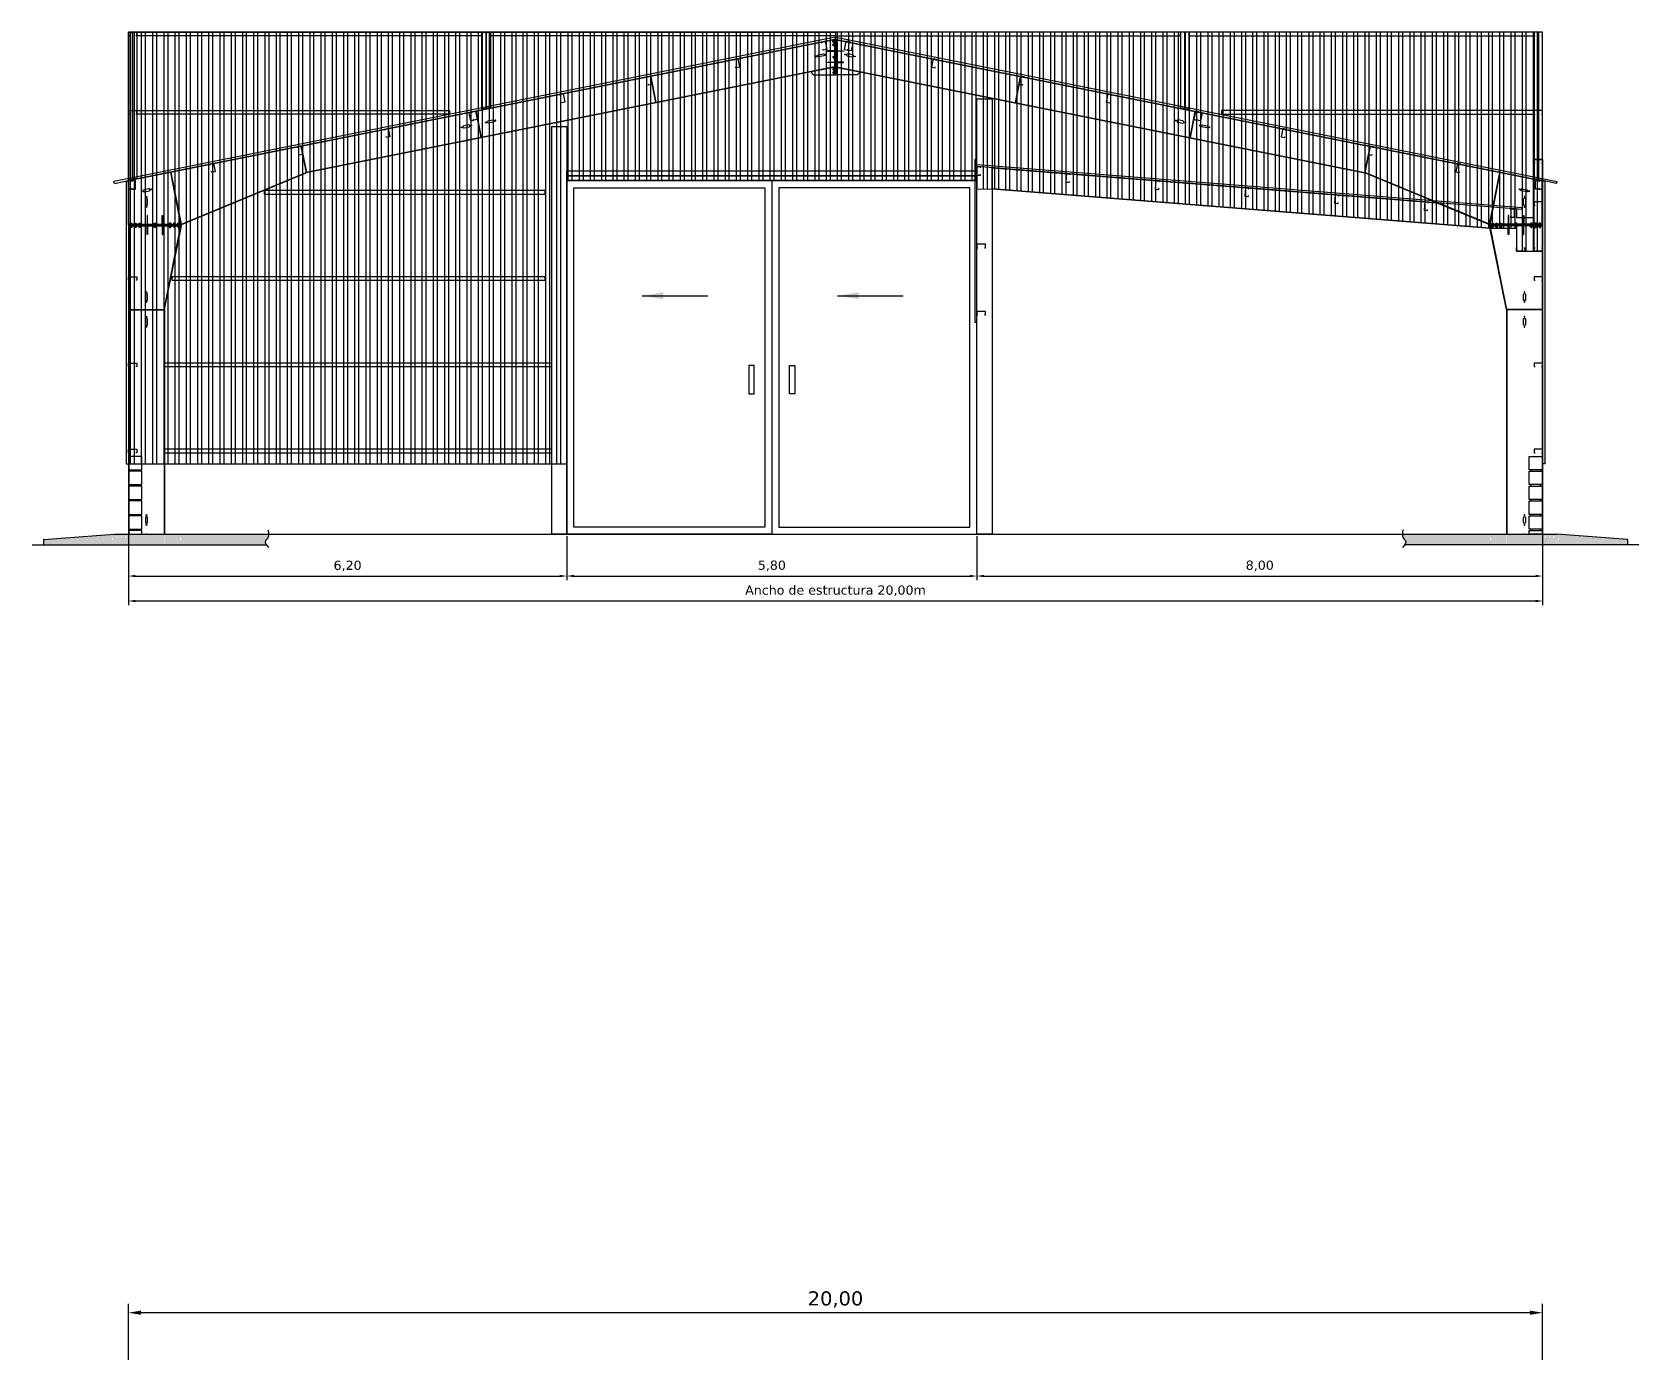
# Model space of a CAD drawing. Header units: millimetres. Extents: x 1972 to 5740, y 370 to 952.
# Drawn here: x 2799.19 to 2821.91, y 650.47 to 669.15 of the extents above; entities that cross this region are included whole.
import ezdxf

# ---------------------------------------------------------------- set-up
doc = ezdxf.new("R2010")
doc.units = ezdxf.units.MM
doc.header["$LTSCALE"] = 15
doc.linetypes.add('ACAD_ISO02W100', pattern=[15, 12, -3])
doc.layers.add('1', color=7, linetype='Continuous')
doc.layers.add('2', color=2, linetype='Continuous')
doc.styles.add('ARIAL', font='verdana.ttf')
doc.dimstyles.new('Cota 0.13', dxfattribs={"dimtxt": 0.13, "dimasz": 0.1, "dimexe": 0.06, "dimexo": 0.03, "dimgap": 0.06, "dimtad": 1, "dimzin": 1, "dimtxsty": 'ARIAL', "dimcen": 2.5, "dimadec": 0, "dimazin": 0, "dimtfac": 1, "dimtmove": 0, "dimatfit": 3, "dimfxl": 1, "dimarcsym": 0})
doc.dimstyles.new('Cota 0.20', dxfattribs={"dimtxt": 0.2, "dimasz": 0.18, "dimexe": 0.125, "dimexo": 0.0625, "dimgap": 0.06, "dimtad": 1, "dimzin": 1, "dimtxsty": 'ARIAL', "dimcen": 0.15, "dimadec": 0, "dimazin": 0, "dimtfac": 1, "dimtmove": 0, "dimatfit": 3, "dimfxl": 1, "dimarcsym": 0})
doc.dimstyles.new('Cota 0.5', dxfattribs={"dimtxt": 0.5, "dimasz": 0.3, "dimexe": 0.05, "dimexo": 0.0625, "dimgap": 0.1, "dimtad": 1, "dimzin": 1, "dimtxsty": 'ARIAL', "dimcen": 2.5, "dimadec": 0, "dimazin": 0, "dimtfac": 1, "dimtmove": 0, "dimatfit": 3, "dimfxl": 1, "dimarcsym": 0})

# ---------------------------------------------------------------- blocks, each defined once
blk = doc.blocks.new('*D198')
at = {"color": 0, "lineweight": -2, "transparency": 16777216}
for p, q in [((2800.549, 650.183), (2800.549, 651.163)), ((2820.369, 651.038), (2800.729, 651.038)), ((2820.549, 650.183), (2820.549, 651.163))]:
    blk.add_line(p, q, dxfattribs=at)
at = {"color": 0, "transparency": 16777216}
for points in [[(2800.729, 651.068), (2800.729, 651.008), (2800.549, 651.038)], [(2820.369, 651.068), (2820.369, 651.008), (2820.549, 651.038)]]:
    blk.add_solid(points, dxfattribs=at)
at = {"layer": 'Defpoints', "color": 0, "transparency": 16777216}
for p in [(2800.549, 651.038), (2800.549, 650.121), (2820.549, 650.121)]:
    blk.add_point(p, dxfattribs=at)
at = {"color": 0, "transparency": 16777216, "insert": (2810.549, 651.225), "char_height": 0.2, "attachment_point": 5, "style": 'ARIAL'}
blk.add_mtext('20,00', dxfattribs=at)
blk = doc.blocks.new('To 5-8')
at = {"layer": '1'}
for p, q in [((-0.014, 0.009), (-0.014, 0)), ((-0.014, 0), (-0.009, 0)), ((0.01, 0.011), (-0.01, 0.011)), ((-0.008, 0), (-0.007, 0)), ((-0.007, 0.009), (-0.007, 0)), ((-0.007, 0), (0.007, 0)), ((0.007, 0.009), (0.007, 0)), ((0.007, 0), (0.008, 0)), ((0.009, 0), (0.014, 0)), ((0.014, 0), (0.014, 0.009)), ((-0.008, -0.001), (-0.008, -0.048)), ((-0.008, -0.048), (0.008, -0.048)), ((-0.008, -0.048), (-0.005, -0.05)), ((-0.005, -0.05), (0.005, -0.05)), ((0.005, -0.05), (0.008, -0.048)), ((0.008, -0.048), (0.008, -0.001))]:
    blk.add_line(p, q, dxfattribs=at)
for centre, radius, start, end in [((-0.01, 0.005), 0.00528, 48.7117, 131.2883), ((0, -0.009), 0.0192, 68.6636, 111.3364), ((0.01, 0.005), 0.00528, 48.7117, 131.2883), ((-0.009, -0.001), 0.00064, 0, 90), ((0.009, -0.001), 0.00064, 90, 180)]:
    blk.add_arc(centre, radius, start, end, dxfattribs=at)
at = {"layer": '2'}
for p, q in [((0.008, -0.003), (-0.008, -0.003)), ((-0.005, -0.003), (-0.005, -0.05)), ((0.005, -0.003), (0.005, -0.05))]:
    blk.add_line(p, q, dxfattribs=at)
blk = doc.blocks.new('Tu 5-8')
at = {"layer": '1'}
for p, q in [((0.01, 0), (-0.01, 0)), ((-0.014, -0.001), (-0.014, -0.008)), ((-0.014, -0.008), (-0.014, -0.014)), ((-0.01, -0.015), (0.01, -0.015)), ((-0.007, -0.001), (-0.007, -0.008)), ((-0.007, -0.008), (-0.007, -0.014)), ((0.007, -0.001), (0.007, -0.008)), ((0.007, -0.008), (0.007, -0.014)), ((0.014, -0.001), (0.014, -0.008)), ((0.014, -0.008), (0.014, -0.014))]:
    blk.add_line(p, q, dxfattribs=at)
for centre, radius, start, end in [((-0.01, -0.008), 0.00752, 62.3999, 117.6001), ((0, -0.029), 0.0288, 75.9969, 104.0031), ((-0.01, -0.008), 0.00752, 242.3999, 297.6001), ((0, 0.014), 0.0288, 255.9969, 284.0031), ((0.01, -0.008), 0.00752, 62.3999, 117.6001), ((0.01, -0.008), 0.00752, 242.3999, 297.6001)]:
    blk.add_arc(centre, radius, start, end, dxfattribs=at)
blk = doc.blocks.new('*D199')
at = {"color": 0, "linetype": 'Continuous', "lineweight": -2, "transparency": 16777216}
for p, q in [((2800.549, 662.049), (2800.549, 661.044)), ((2820.549, 662.049), (2820.549, 661.044)), ((2800.649, 661.104), (2820.449, 661.104))]:
    blk.add_line(p, q, dxfattribs=at)
at = {"color": 0, "linetype": 'Continuous', "transparency": 16777216}
for points in [[(2800.649, 661.121), (2800.649, 661.087), (2800.549, 661.104)], [(2820.449, 661.121), (2820.449, 661.087), (2820.549, 661.104)]]:
    blk.add_solid(points, dxfattribs=at)
at = {"layer": 'Defpoints', "color": 0, "linetype": 'Continuous', "transparency": 16777216}
for p in [(2800.549, 662.079), (2820.549, 662.079), (2820.549, 661.104)]:
    blk.add_point(p, dxfattribs=at)
at = {"color": 0, "linetype": 'Continuous', "transparency": 16777216, "insert": (2810.549, 661.248), "char_height": 0.13, "attachment_point": 5, "style": 'ARIAL'}
blk.add_mtext('Ancho de estructura 20,00m', dxfattribs=at)
blk = doc.blocks.new('fsdasdfasdfasdf')
at = {"color": 5}
blk.add_lwpolyline([(0.1, 0.035), (0.031, 0.022, 1), (0.037, -0.008), (0.106, 0.006, 1)], format="xyb", close=True, dxfattribs=at)
for centre in [(0, 0), (0.137, 0.027)]:
    blk.add_circle(centre, 0.006, dxfattribs=at)
blk = doc.blocks.new('*D202')
at = {"color": 0, "lineweight": -2, "transparency": 16777216}
for p, q in [((2806.749, 662.019), (2806.749, 661.397)), ((2800.549, 661.517), (2800.549, 661.397)), ((2800.649, 661.457), (2806.649, 661.457))]:
    blk.add_line(p, q, dxfattribs=at)
at = {"color": 0, "transparency": 16777216}
for points in [[(2800.649, 661.474), (2800.649, 661.44), (2800.549, 661.457)], [(2806.649, 661.474), (2806.649, 661.44), (2806.749, 661.457)]]:
    blk.add_solid(points, dxfattribs=at)
at = {"layer": 'Defpoints', "color": 0, "transparency": 16777216}
for p in [(2806.749, 662.049), (2800.549, 661.547), (2806.749, 661.457)]:
    blk.add_point(p, dxfattribs=at)
at = {"color": 0, "transparency": 16777216, "insert": (2803.649, 661.599), "char_height": 0.13, "attachment_point": 5, "style": 'ARIAL'}
blk.add_mtext('6,20', dxfattribs=at)
blk = doc.blocks.new('*D200')
at = {"color": 0, "lineweight": -2, "transparency": 16777216}
for p, q in [((2812.549, 662.019), (2812.549, 661.397)), ((2806.749, 661.678), (2806.749, 661.397)), ((2806.849, 661.457), (2812.449, 661.457))]:
    blk.add_line(p, q, dxfattribs=at)
at = {"color": 0, "transparency": 16777216}
for points in [[(2806.849, 661.474), (2806.849, 661.44), (2806.749, 661.457)], [(2812.449, 661.474), (2812.449, 661.44), (2812.549, 661.457)]]:
    blk.add_solid(points, dxfattribs=at)
at = {"layer": 'Defpoints', "color": 0, "transparency": 16777216}
for p in [(2812.549, 662.049), (2806.749, 661.708), (2812.549, 661.457)]:
    blk.add_point(p, dxfattribs=at)
at = {"color": 0, "transparency": 16777216, "insert": (2809.649, 661.6), "char_height": 0.13, "attachment_point": 5, "style": 'ARIAL'}
blk.add_mtext('5,80', dxfattribs=at)
blk = doc.blocks.new('*D201')
at = {"color": 0, "lineweight": -2, "transparency": 16777216}
for p, q in [((2820.549, 661.517), (2820.549, 661.397)), ((2812.549, 661.455), (2812.549, 661.397)), ((2812.649, 661.457), (2820.449, 661.457))]:
    blk.add_line(p, q, dxfattribs=at)
at = {"color": 0, "transparency": 16777216}
for points in [[(2812.649, 661.474), (2812.649, 661.44), (2812.549, 661.457)], [(2820.449, 661.474), (2820.449, 661.44), (2820.549, 661.457)]]:
    blk.add_solid(points, dxfattribs=at)
at = {"layer": 'Defpoints', "color": 0, "transparency": 16777216}
for p in [(2812.549, 661.485), (2820.549, 661.547), (2820.549, 661.457)]:
    blk.add_point(p, dxfattribs=at)
at = {"color": 0, "transparency": 16777216, "insert": (2816.549, 661.6), "char_height": 0.13, "attachment_point": 5, "style": 'ARIAL'}
blk.add_mtext('8,00', dxfattribs=at)

msp = doc.modelspace()

# ---------------------------------------------------------------- hatches: boundary and pattern name
h = msp.add_hatch()
h.set_pattern_fill('STEEL', color=3, scale=0.05, angle=45, style=0)
h.set_pattern_definition([(90, (1087.40364, 515.77027), (-0.15875, 0), []), (90, (1087.34751, 515.8264), (-0.15875, 0), [])])
h.paths.add_polyline_path([(2819.80581, 666.37535), (2820.17899, 666.37535), (2820.17899, 666.04919), (2820.54899, 666.04919), (2820.54899, 669.14919), (2800.54899, 669.14919), (2800.54899, 663.04319), (2806.74899, 663.04319), (2806.74899, 667.04919), (2812.51899, 667.04919), (2812.54899, 667.04919), (2812.54899, 666.9277), (2812.76299, 666.93137)])
h = msp.add_hatch()
h.set_pattern_fill('AR-CONC', color=256, scale=0.0006, style=0)
h.set_pattern_definition([(50, (2077.28585, 595.816505), (0.109310801, -0.009563451), [0.01143, -0.12573]), (355, (2077.28585, 595.8165), (-0.021145696, 0.114633986), [0.009144, -0.100584]), (100.451, (2077.29496, 595.81571), (0.088165501, 0.105070013), [0.009714, -0.106854]), (46.1842, (2077.28585, 595.84698), (0.162647425, -0.025225397), [0.017145, -0.188595]), (96.6356, (2077.2994, 595.84488), (0.14244254, 0.148455334), [0.014571, -0.160281]), (351.184, (2077.28585, 595.84698), (0.142442763, 0.14845507), [0.013716, -0.150876]), (21, (2077.30109, 595.839365), (0.090968928, -0.061359311), [0.01143, -0.12573]), (326, (2077.30109, 595.83936), (0.037081217, 0.11051278), [0.009144, -0.100584]), (71.4514, (2077.30867, 595.83425), (0.128049894, 0.049153715), [0.009714, -0.106854]), (37.5, (2077.28585, 595.816505), (0.001853162, 0.0507330233), [0, -0.0993648, 0, -0.102108, 0, -0.100965]), (7.5, (2077.28585, 595.816505), (0.0400917975, 0.060108345), [0, -0.0582168, 0, -0.0970788, 0, -0.038481]), (327.5, (2077.251867, 595.816505), (0.081354357, -0.0034372464), [0, -0.0381, 0, -0.118872, 0, -0.157734]), (317.5, (2077.23663, 595.816505), (0.088877509, 0.0152558946), [0, -0.04953, 0, -0.0789432, 0, -0.112014])])
edge = h.paths.add_edge_path()
edge.add_spline(control_points=[(2802.5, 661.89919), (2802.48703, 661.91843), (2802.47316, 661.95303), (2802.52805, 661.99435), (2802.53366, 662.02976), (2802.53256, 662.04919)], knot_values=[0.05872267, 0.05872267, 0.05872267, 0.05872267, 0.12037337, 0.17418287, 0.23139088, 0.23139088, 0.23139088, 0.23139088], degree=3, periodic=0)
edge.add_line((2802.53256, 662.04919), (2801.06159, 662.04919))
edge.add_line((2801.06159, 662.04919), (2801.06159, 661.89919))
edge.add_line((2801.06159, 661.89919), (2801.28029, 661.89919))
edge.add_line((2801.28029, 661.89919), (2801.28029, 661.99919))
edge.add_line((2801.28029, 661.99919), (2801.29029, 661.99919))
edge.add_line((2801.29029, 661.99919), (2801.29029, 661.96919))
edge.add_arc((2801.28529, 661.96919), 0.005, 180, 360, ccw=False)
edge.add_line((2801.28029, 661.96919), (2801.28029, 661.89919))
edge.add_line((2801.28029, 661.89919), (2802.5, 661.89919))
h.paths.add_polyline_path([(2801.05529, 662.04919), (2800.81029, 662.04919, -1), (2800.80029, 662.04919), (2800.55529, 662.04919), (2800.55529, 661.89919), (2801.05529, 661.89919)])
h.paths.add_polyline_path([(2800.33029, 661.96919, -1), (2800.32029, 661.96919), (2800.32029, 661.99919), (2800.33029, 661.99919), (2800.33029, 661.89919), (2800.34899, 661.89919), (2800.34899, 662.04919), (2799.34899, 661.97419), (2799.34899, 661.89919), (2800.33029, 661.89919)])
h.paths.add_polyline_path([(2800.39399, 662.02419), (2800.50399, 662.02419, -0.41421356), (2800.52399, 662.00419), (2800.52399, 661.89919), (2800.54899, 661.89919), (2800.54899, 662.04919), (2800.34899, 662.04919), (2800.34899, 661.89919), (2800.37399, 661.89919), (2800.37399, 662.00419, -0.41421356)])
h.paths.add_polyline_path([(2800.52399, 662.00419, 0.43205261), (2800.50278, 662.02416, -0.01513114), (2800.50399, 662.02419), (2800.39399, 662.02419, 0.0595081), (2800.38928, 662.02363, 0.00142806), (2800.38917, 662.0236, 0.34457424), (2800.37399, 662.00419), (2800.37399, 661.89919), (2800.52399, 661.89919)], flags=17)
h.paths.add_polyline_path([(2800.38027, 662.00615, -1), (2800.39998, 662.00615, -1)], flags=16)
h.paths.add_polyline_path([(2800.43914, 662.00615, -1), (2800.45885, 662.00615, -1)], flags=16)
h.paths.add_polyline_path([(2800.49801, 662.00615, -1), (2800.51772, 662.00615, -1)], flags=16)
h = msp.add_hatch()
h.set_pattern_fill('AR-CONC', color=256, scale=0.0006, style=0)
h.set_pattern_definition([(130, (3543.81213, 595.816505), (-0.109310801, -0.009563451), [0.01143, -0.12573]), (185, (3543.81213, 595.8165), (0.021145696, 0.114633986), [0.009144, -0.100584]), (79.549, (3543.80302, 595.81571), (-0.088165501, 0.105070013), [0.009714, -0.106854]), (133.8158, (3543.81213, 595.84698), (-0.162647425, -0.025225397), [0.017145, -0.188595]), (83.3644, (3543.79858, 595.84488), (-0.14244254, 0.148455334), [0.014571, -0.160281]), (188.816, (3543.81213, 595.84698), (-0.142442763, 0.14845507), [0.013716, -0.150876]), (159, (3543.79689, 595.839365), (-0.090968928, -0.061359311), [0.01143, -0.12573]), (214, (3543.79689, 595.83936), (-0.037081217, 0.11051278), [0.009144, -0.100584]), (108.5486, (3543.78931, 595.83425), (-0.128049894, 0.049153715), [0.009714, -0.106854]), (142.5, (3543.812133, 595.816505), (-0.001853162, 0.0507330233), [0, -0.0993648, 0, -0.102108, 0, -0.100965]), (172.5, (3543.812133, 595.816505), (-0.0400917975, 0.060108345), [0, -0.0582168, 0, -0.0970788, 0, -0.038481]), (212.5, (3543.84612, 595.816505), (-0.081354357, -0.0034372464), [0, -0.0381, 0, -0.118872, 0, -0.157734]), (222.5, (3543.86136, 595.816505), (-0.088877509, 0.0152558946), [0, -0.04953, 0, -0.0789432, 0, -0.112014])])
edge = h.paths.add_edge_path()
edge.add_spline(control_points=[(2818.59798, 661.89919), (2818.61095, 661.91843), (2818.62482, 661.95303), (2818.56994, 661.99435), (2818.56433, 662.02976), (2818.56543, 662.04919)], knot_values=[0.05872267, 0.05872267, 0.05872267, 0.05872267, 0.12037337, 0.17418287, 0.23139088, 0.23139088, 0.23139088, 0.23139088], degree=3, periodic=0)
edge.add_line((2818.56543, 662.04919), (2820.03639, 662.04919))
edge.add_line((2820.03639, 662.04919), (2820.03639, 661.89919))
edge.add_line((2820.03639, 661.89919), (2819.81769, 661.89919))
edge.add_line((2819.81769, 661.89919), (2819.81769, 661.99919))
edge.add_line((2819.81769, 661.99919), (2819.80769, 661.99919))
edge.add_line((2819.80769, 661.99919), (2819.80769, 661.96919))
edge.add_arc((2819.81269, 661.96919), 0.005, 180, 360)
edge.add_line((2819.81769, 661.96919), (2819.81769, 661.89919))
edge.add_line((2819.81769, 661.89919), (2818.59798, 661.89919))
h.paths.add_polyline_path([(2820.04269, 662.04919), (2820.28769, 662.04919, 1), (2820.29769, 662.04919), (2820.54269, 662.04919), (2820.54269, 661.89919), (2820.04269, 661.89919)])
h.paths.add_polyline_path([(2820.76769, 661.96919, 1), (2820.77769, 661.96919), (2820.77769, 661.99919), (2820.76769, 661.99919), (2820.76769, 661.89919), (2820.74899, 661.89919), (2820.74899, 662.04919), (2821.74899, 661.97419), (2821.74899, 661.89919), (2820.76769, 661.89919)])
h.paths.add_polyline_path([(2820.70399, 662.02419), (2820.59399, 662.02419, 0.41421356), (2820.57399, 662.00419), (2820.57399, 661.89919), (2820.54899, 661.89919), (2820.54899, 662.04919), (2820.74899, 662.04919), (2820.74899, 661.89919), (2820.72399, 661.89919), (2820.72399, 662.00419, 0.41421356)])
h.paths.add_polyline_path([(2820.57399, 662.00419, -0.43205261), (2820.5952, 662.02416, 0.01513114), (2820.59399, 662.02419), (2820.70399, 662.02419, -0.0595081), (2820.7087, 662.02363, -0.00142806), (2820.70881, 662.0236, -0.34457424), (2820.72399, 662.00419), (2820.72399, 661.89919), (2820.57399, 661.89919)], flags=17)
h.paths.add_polyline_path([(2820.71772, 662.00615, 1), (2820.69801, 662.00615, 1)], flags=16)
h.paths.add_polyline_path([(2820.65885, 662.00615, 1), (2820.63914, 662.00615, 1)], flags=16)
h.paths.add_polyline_path([(2820.59998, 662.00615, 1), (2820.58027, 662.00615, 1)], flags=16)

# ---------------------------------------------------------------- linework, layer by layer
at = {"color": 3, "linetype": 'Continuous'}
for p, q in [((2810.54311, 669.07861), (2800.34507, 667.039)), ((2810.54899, 669.04919), (2810.54311, 669.07861)), ((2810.54899, 669.04919), (2810.55488, 669.07861)), ((2810.55488, 669.07861), (2820.75291, 667.039)), ((2800.35095, 667.00959), (2800.34507, 667.039)), ((2800.35095, 667.00959), (2800.54899, 667.04919)), ((2800.51899, 667.04319), (2800.51899, 663.04319)), ((2800.51899, 667.04319), (2800.54899, 667.04319)), ((2820.74703, 667.00959), (2820.54899, 667.04919)), ((2820.57899, 667.04319), (2820.54899, 667.04319)), ((2820.57899, 667.04319), (2820.57899, 663.04319)), ((2820.74703, 667.00959), (2820.75291, 667.039)), ((2800.51899, 663.04319), (2800.54899, 663.04319)), ((2820.57899, 663.04319), (2820.54899, 663.04319))]:
    msp.add_line(p, q, dxfattribs=at)
at = {"color": 5, "linetype": 'Continuous'}
for p, q in [((2810.53506, 669.04641), (2800.55406, 667.05021)), ((2810.53629, 669.04023), (2800.55529, 667.04403)), ((2810.53629, 669.04023), (2810.53506, 669.04641)), ((2810.56169, 669.04023), (2810.56293, 669.04641)), ((2810.56169, 669.04023), (2820.54269, 667.04403)), ((2810.56293, 669.04641), (2820.54393, 667.05021)), ((2810.53629, 668.6578), (2803.06349, 667.16324)), ((2810.53629, 668.65138), (2803.06473, 667.15706)), ((2807.93208, 668.51939), (2808.00562, 668.15167)), ((2807.93678, 668.52033), (2808.01033, 668.15261)), ((2810.56169, 668.6578), (2818.03449, 667.16324)), ((2810.56169, 668.65138), (2818.03325, 667.15706)), ((2813.1612, 668.52033), (2813.08766, 668.15261)), ((2813.16591, 668.51939), (2813.09236, 668.15167)), ((2805.46101, 668.02517), (2805.53456, 667.65746)), ((2805.46572, 668.02611), (2805.53926, 667.6584)), ((2815.63226, 668.02611), (2815.55872, 667.6584)), ((2815.63697, 668.02517), (2815.56343, 667.65746)), ((2802.98995, 667.53096), (2803.06473, 667.15706)), ((2802.99466, 667.5319), (2803.0682, 667.16418)), ((2818.10333, 667.5319), (2818.02978, 667.16418)), ((2818.10803, 667.53096), (2818.03325, 667.15706)), ((2801.29257, 666.43434), (2801.14696, 667.16236)), ((2801.29899, 666.43434), (2801.15314, 667.1636)), ((2801.29899, 666.43434), (2803.06349, 667.16324)), ((2801.30144, 666.42853), (2803.06478, 667.15695)), ((2803.06233, 667.16275), (2803.06478, 667.15695)), ((2818.03565, 667.16275), (2818.03321, 667.15695)), ((2819.79655, 666.42853), (2818.03321, 667.15695)), ((2819.79899, 666.43434), (2818.03449, 667.16324)), ((2819.79899, 666.43434), (2819.94484, 667.1636)), ((2819.80542, 666.43434), (2819.95102, 667.16236)), ((2800.54899, 666.43434), (2800.54899, 667.04403)), ((2800.55529, 667.04403), (2800.54899, 667.04403)), ((2800.55529, 667.04403), (2800.55406, 667.05021)), ((2800.55529, 666.43434), (2800.55529, 667.04403)), ((2820.54269, 667.04403), (2820.54393, 667.05021)), ((2820.54269, 666.43434), (2820.54269, 667.04403)), ((2820.54269, 667.04403), (2820.54899, 667.04403)), ((2820.54899, 666.43434), (2820.54899, 667.04403)), ((2801.29899, 666.43434), (2801.30144, 666.42853)), ((2819.79899, 666.43434), (2819.79655, 666.42853))]:
    msp.add_line(p, q, dxfattribs=at)
at = {"color": 7, "linetype": 'Continuous'}
for p, q in [((2810.53506, 669.04641), (2810.54899, 669.04919)), ((2810.56293, 669.04641), (2810.54899, 669.04919)), ((2800.55406, 667.05021), (2800.54899, 667.04919)), ((2800.54899, 667.04403), (2800.54899, 667.04919)), ((2820.54393, 667.05021), (2820.54899, 667.04919)), ((2820.54899, 667.04403), (2820.54899, 667.04919)), ((2799.34899, 661.97419), (2800.34899, 662.04919)), ((2799.34899, 661.97419), (2799.34899, 661.89919)), ((2800.34899, 662.04919), (2820.74899, 662.04919)), ((2821.74899, 661.97419), (2820.74899, 662.04919)), ((2821.74899, 661.97419), (2821.74899, 661.89919))]:
    msp.add_line(p, q, dxfattribs=at)
at = {"linetype": 'Continuous'}
for p, q in [((2810.54899, 669.04919), (2810.54899, 669.04665)), ((2810.54899, 669.04919), (2810.54899, 669.04665)), ((2810.53629, 668.65138), (2810.53506, 668.65756)), ((2810.56169, 668.65138), (2810.56293, 668.65756))]:
    msp.add_line(p, q, dxfattribs=at)
at = {"color": 3}
for p, q in [((2812.54899, 667.24919), (2812.55135, 667.2791)), ((2820.25776, 666.64061), (2812.54899, 667.24919)), ((2812.55135, 667.2791), (2820.26012, 666.67051)), ((2820.25776, 666.64061), (2820.14899, 666.64919)), ((2820.25776, 666.64061), (2820.26012, 666.67051))]:
    msp.add_line(p, q, dxfattribs=at)
at = {"color": 1, "linetype": 'Continuous'}
for p, q in [((2800.54899, 666.40894), (2800.54899, 662.04919)), ((2800.55529, 666.40894), (2800.55529, 662.04919)), ((2801.05529, 665.22706), (2801.29249, 666.40894)), ((2801.06167, 665.22705), (2801.29871, 666.40793)), ((2801.29871, 666.40793), (2801.29249, 666.40894)), ((2819.79927, 666.40793), (2819.80549, 666.40894)), ((2820.03631, 665.22705), (2819.79927, 666.40793)), ((2820.04269, 665.22706), (2819.80549, 666.40894)), ((2820.54269, 666.40894), (2820.54269, 662.04919)), ((2820.54899, 666.40894), (2820.54899, 662.04919)), ((2800.55529, 665.22706), (2801.06159, 665.22706)), ((2800.55529, 665.22226), (2801.05529, 665.22226)), ((2801.05529, 665.22706), (2801.05529, 662.04919)), ((2801.06167, 665.22705), (2801.05545, 665.22806)), ((2801.06159, 665.22706), (2801.06159, 662.04919)), ((2820.03631, 665.22705), (2820.04253, 665.22806)), ((2820.03639, 665.22706), (2820.03639, 662.04919)), ((2820.54269, 665.22706), (2820.03639, 665.22706)), ((2820.04269, 665.22706), (2820.04269, 662.04919)), ((2820.54269, 665.22226), (2820.04269, 665.22226))]:
    msp.add_line(p, q, dxfattribs=at)
at = {"color": 3, "linetype": 'ACAD_ISO02W100', "ltscale": 0.3}
msp.add_line((2800.54899, 663.04319), (2806.74899, 663.04319), dxfattribs=at)
at = {"color": 40, "linetype": 'Continuous'}
for p, q in [((2799.18766, 661.89919), (2802.50014, 661.89919)), ((2821.91033, 661.89919), (2818.59784, 661.89919))]:
    msp.add_line(p, q, dxfattribs=at)
at = {"color": 5}
for points in [[(2800.60899, 667.06119), (2800.54899, 667.06119), (2800.54899, 669.14919), (2800.60899, 669.14919)], [(2800.66899, 667.07319), (2800.60899, 667.07319), (2800.60899, 669.14919), (2800.66899, 669.14919)], [(2805.60899, 668.06222), (2805.54899, 668.06222), (2805.54899, 669.14919), (2805.60899, 669.14919)], [(2805.66899, 668.07422), (2805.60899, 668.07422), (2805.60899, 669.14919), (2805.66899, 669.14919)], [(2815.42899, 668.07422), (2815.48899, 668.07422), (2815.48899, 669.14919), (2815.42899, 669.14919)], [(2815.48899, 668.06222), (2815.54899, 668.06222), (2815.54899, 669.14919), (2815.48899, 669.14919)], [(2820.42899, 667.07319), (2820.48899, 667.07319), (2820.48899, 669.14919), (2820.42899, 669.14919)], [(2820.48899, 667.06119), (2820.54899, 667.06119), (2820.54899, 669.14919), (2820.48899, 669.14919)], [(2809.64899, 662.04919), (2806.74899, 662.04919), (2806.74899, 667.04919), (2809.64899, 667.04919)], [(2809.54899, 662.14919), (2806.84899, 662.14919), (2806.84899, 666.94919), (2809.54899, 666.94919)], [(2809.64899, 662.04919), (2812.54899, 662.04919), (2812.54899, 667.04919), (2809.64899, 667.04919)], [(2809.74899, 662.14919), (2812.44899, 662.14919), (2812.44899, 666.94919), (2809.74899, 666.94919)], [(2809.39786, 664.43527), (2809.32218, 664.43527), (2809.32218, 664.03294), (2809.39786, 664.03294)], [(2809.90013, 664.43527), (2809.9758, 664.43527), (2809.9758, 664.03294), (2809.90013, 664.03294)]]:
    msp.add_lwpolyline(points, close=True, dxfattribs=at)
at = {"color": 6, "linetype": 'Continuous'}
for points in [[(2800.56399, 669.09919), (2800.54899, 669.09919), (2800.54899, 669.14919), (2800.66899, 669.14919), (2800.66899, 669.09919), (2800.65399, 669.09919)], [(2810.35582, 668.99526), (2810.35288, 669.00997), (2810.40191, 669.01978), (2810.42544, 668.90211), (2810.37641, 668.8923), (2810.37347, 668.90701)], [(2810.74217, 668.99526), (2810.74511, 669.00997), (2810.69608, 669.01978), (2810.67255, 668.90211), (2810.72157, 668.8923), (2810.72452, 668.90701)], [(2820.53399, 669.09919), (2820.54899, 669.09919), (2820.54899, 669.14919), (2820.42899, 669.14919), (2820.42899, 669.09919), (2820.44399, 669.09919)], [(2809.12029, 668.74816), (2809.11734, 668.76286), (2809.16637, 668.77267), (2809.18991, 668.655), (2809.14088, 668.64519), (2809.13794, 668.6599)], [(2811.9777, 668.74816), (2811.98064, 668.76286), (2811.93161, 668.77267), (2811.90808, 668.655), (2811.95711, 668.64519), (2811.96005, 668.6599)], [(2807.88475, 668.50105), (2807.88181, 668.51576), (2807.93084, 668.52556), (2807.95438, 668.40789), (2807.90535, 668.39809), (2807.90241, 668.4128)], [(2813.21323, 668.50105), (2813.21617, 668.51576), (2813.16714, 668.52556), (2813.14361, 668.40789), (2813.19264, 668.39809), (2813.19558, 668.4128)], [(2806.64922, 668.25394), (2806.64628, 668.26865), (2806.69531, 668.27846), (2806.71884, 668.16079), (2806.66982, 668.15098), (2806.66687, 668.16569)], [(2814.44876, 668.25394), (2814.4517, 668.26865), (2814.40267, 668.27846), (2814.37914, 668.16079), (2814.42817, 668.15098), (2814.43111, 668.16569)], [(2800.56399, 667.98919), (2800.54899, 667.98919), (2800.54899, 668.03919), (2800.66899, 668.03919), (2800.66899, 667.98919), (2800.65399, 667.98919)], [(2805.41369, 668.00684), (2805.41075, 668.02154), (2805.45978, 668.03135), (2805.48331, 667.91368), (2805.43428, 667.90388), (2805.43134, 667.91858)], [(2815.68429, 668.00684), (2815.68724, 668.02154), (2815.63821, 668.03135), (2815.61467, 667.91368), (2815.6637, 667.90388), (2815.66664, 667.91858)], [(2820.53399, 667.98919), (2820.54899, 667.98919), (2820.54899, 668.03919), (2820.42899, 668.03919), (2820.42899, 667.98919), (2820.44399, 667.98919)], [(2804.17816, 667.75973), (2804.17522, 667.77444), (2804.22425, 667.78424), (2804.24778, 667.66657), (2804.19875, 667.65677), (2804.19581, 667.67148)], [(2816.91983, 667.75973), (2816.92277, 667.77444), (2816.87374, 667.78424), (2816.8502, 667.66657), (2816.89923, 667.65677), (2816.90217, 667.67148)], [(2802.94263, 667.51262), (2802.93969, 667.52733), (2802.98872, 667.53714), (2803.01225, 667.41947), (2802.96322, 667.40966), (2802.96028, 667.42437)], [(2818.15536, 667.51262), (2818.1583, 667.52733), (2818.10927, 667.53714), (2818.08574, 667.41947), (2818.13476, 667.40966), (2818.13771, 667.42437)], [(2801.7071, 667.26552), (2801.70415, 667.28023), (2801.75318, 667.29003), (2801.77672, 667.17236), (2801.72769, 667.16256), (2801.72475, 667.17726)], [(2819.39089, 667.26552), (2819.39383, 667.28023), (2819.3448, 667.29003), (2819.32127, 667.17236), (2819.3703, 667.16256), (2819.37324, 667.17726)], [(2800.59899, 666.94419), (2800.59899, 666.92919), (2800.54899, 666.92919), (2800.54899, 667.04919), (2800.59899, 667.04919), (2800.59899, 667.03419)], [(2820.49899, 666.94419), (2820.49899, 666.92919), (2820.54899, 666.92919), (2820.54899, 667.04919), (2820.49899, 667.04919), (2820.49899, 667.03419)], [(2800.56399, 665.63919), (2800.54899, 665.63919), (2800.54899, 665.68919), (2800.66899, 665.68919), (2800.66899, 665.63919), (2800.65399, 665.63919)], [(2820.53399, 665.63919), (2820.54899, 665.63919), (2820.54899, 665.68919), (2820.42899, 665.68919), (2820.42899, 665.63919), (2820.44399, 665.63919)], [(2800.56399, 664.41919), (2800.54899, 664.41919), (2800.54899, 664.46919), (2800.66899, 664.46919), (2800.66899, 664.41919), (2800.65399, 664.41919)], [(2820.53399, 664.41919), (2820.54899, 664.41919), (2820.54899, 664.46919), (2820.42899, 664.46919), (2820.42899, 664.41919), (2820.44399, 664.41919)], [(2800.56399, 663.19919), (2800.54899, 663.19919), (2800.54899, 663.24919), (2800.66899, 663.24919), (2800.66899, 663.19919), (2800.65399, 663.19919)], [(2820.53399, 663.19919), (2820.54899, 663.19919), (2820.54899, 663.24919), (2820.42899, 663.24919), (2820.42899, 663.19919), (2820.44399, 663.19919)]]:
    msp.add_lwpolyline(points, dxfattribs=at)
at = {"color": 0}
msp.add_lwpolyline([(2819.80581, 666.37535), (2820.17899, 666.37535), (2820.17899, 666.04919), (2820.54899, 666.04919), (2820.54899, 669.14919), (2800.54899, 669.14919), (2800.54899, 663.04319), (2806.74899, 663.04319), (2806.74899, 667.04919), (2812.51899, 667.04919), (2812.54899, 667.04919), (2812.54899, 666.9277), (2812.76299, 666.93137), (2819.80581, 666.37535)], dxfattribs=at)
at = {"color": 6}
for points in [[(2800.66899, 669.14919), (2805.54899, 669.14919), (2805.54899, 669.09919), (2800.66899, 669.09919), (2800.66899, 669.14919)], [(2805.66899, 669.14919), (2810.54899, 669.14919), (2810.54899, 669.09919), (2805.66899, 669.09919), (2805.66899, 669.14919)], [(2815.42899, 669.14919), (2810.54899, 669.14919), (2810.54899, 669.09919), (2815.42899, 669.09919), (2815.42899, 669.14919)], [(2820.42899, 669.14919), (2815.54899, 669.14919), (2815.54899, 669.09919), (2820.42899, 669.09919), (2820.42899, 669.14919)], [(2800.66899, 668.03919), (2805.09004, 668.03919), (2805.09004, 667.98919), (2800.66899, 667.98919), (2800.66899, 668.03919)], [(2820.42899, 668.03919), (2816.00795, 668.03919), (2816.00795, 667.98919), (2820.42899, 667.98919), (2820.42899, 668.03919)], [(2812.59899, 667.23014), (2812.59899, 667.24514), (2812.54899, 667.24514), (2812.54899, 667.12514), (2812.59899, 667.12514), (2812.59899, 667.14014)], [(2813.86372, 667.13035), (2813.8649, 667.14531), (2813.81505, 667.14924), (2813.80561, 667.02961), (2813.85545, 667.02568), (2813.85663, 667.04063)], [(2820.53399, 667.29919), (2820.54899, 667.29919), (2820.54899, 667.34919), (2820.42899, 667.34919), (2820.42899, 667.29919), (2820.44399, 667.29919)], [(2815.12978, 667.0304), (2815.13096, 667.04535), (2815.08111, 667.04929), (2815.07167, 666.92966), (2815.12151, 666.92573), (2815.12269, 666.94068)], [(2816.39584, 666.93045), (2816.39702, 666.9454), (2816.34717, 666.94934), (2816.33773, 666.82971), (2816.38757, 666.82577), (2816.38876, 666.84073)], [(2817.66372, 666.83035), (2817.6649, 666.84531), (2817.61505, 666.84924), (2817.60561, 666.72961), (2817.65545, 666.72568), (2817.65663, 666.74063)], [(2818.92978, 666.7304), (2818.93096, 666.74535), (2818.88111, 666.74929), (2818.87167, 666.62966), (2818.92151, 666.62573), (2818.92269, 666.64068)], [(2820.53399, 666.69919), (2820.54899, 666.69919), (2820.54899, 666.74919), (2820.42899, 666.74919), (2820.42899, 666.69919), (2820.44399, 666.69919)], [(2820.09899, 666.63419), (2820.09899, 666.64919), (2820.14899, 666.64919), (2820.14899, 666.52919), (2820.09899, 666.52919), (2820.09899, 666.54419)], [(2812.65399, 666.09919), (2812.66899, 666.09919), (2812.66899, 666.14919), (2812.54899, 666.14919), (2812.54899, 666.09919), (2812.56399, 666.09919)], [(2820.28399, 666.09919), (2820.29899, 666.09919), (2820.29899, 666.04919), (2820.17899, 666.04919), (2820.17899, 666.09919), (2820.19399, 666.09919)], [(2820.53399, 666.09919), (2820.54899, 666.09919), (2820.54899, 666.04919), (2820.42899, 666.04919), (2820.42899, 666.09919), (2820.44399, 666.09919)], [(2812.65399, 665.14919), (2812.66899, 665.14919), (2812.66899, 665.19919), (2812.54899, 665.19919), (2812.54899, 665.14919), (2812.56399, 665.14919)]]:
    msp.add_lwpolyline(points, dxfattribs=at)
at = {"color": 4, "linetype": 'Continuous'}
for points in [[(2810.53629, 668.54665), (2810.54899, 668.54665), (2810.54899, 669.04665), (2810.53629, 669.04665)], [(2810.56169, 668.54665), (2810.54899, 668.54665), (2810.54899, 669.04665), (2810.56169, 669.04665)]]:
    msp.add_lwpolyline(points, close=True, dxfattribs=at)
for points in [[(2810.74217, 668.99526), (2810.74511, 669.00997), (2810.79414, 669.00016), (2810.7706, 668.88249), (2810.72157, 668.8923), (2810.72452, 668.90701)], [(2810.20763, 668.58564), (2810.21194, 668.56405), (2810.24052, 668.54665), (2810.53629, 668.54665), (2810.53629, 668.64138), (2810.52649, 668.64942), (2810.20763, 668.58564)], [(2810.89036, 668.58564), (2810.88604, 668.56405), (2810.85747, 668.54665), (2810.56169, 668.54665), (2810.56169, 668.64138), (2810.5715, 668.64942), (2810.89036, 668.58564)], [(2805.41369, 668.00684), (2805.41075, 668.02154), (2805.36172, 668.01174), (2805.38525, 667.89407), (2805.43428, 667.90388), (2805.43134, 667.91858)], [(2815.68429, 668.00684), (2815.68724, 668.02154), (2815.73626, 668.01174), (2815.71273, 667.89407), (2815.6637, 667.90388), (2815.66664, 667.91858)], [(2800.59899, 666.94419), (2800.59899, 666.92919), (2800.64899, 666.92919), (2800.64899, 667.04919), (2800.59899, 667.04919), (2800.59899, 667.03419)], [(2820.49899, 666.94419), (2820.49899, 666.92919), (2820.44899, 666.92919), (2820.44899, 667.04919), (2820.49899, 667.04919), (2820.49899, 667.03419)]]:
    msp.add_lwpolyline(points, dxfattribs=at)
at = {"color": 5, "ltscale": 2}
for points in [[(2810.43629, 668.88476), (2810.43629, 668.87846), (2810.53629, 668.87846), (2810.53629, 668.88476)], [(2810.66169, 668.88476), (2810.66169, 668.87846), (2810.56169, 668.87846), (2810.56169, 668.88476)], [(2810.43629, 668.71846), (2810.43629, 668.72476), (2810.53629, 668.72476), (2810.53629, 668.71846)], [(2810.66169, 668.71846), (2810.66169, 668.72476), (2810.56169, 668.72476), (2810.56169, 668.71846)], [(2800.81334, 666.43434), (2800.81964, 666.43434), (2800.81964, 666.55434), (2800.81334, 666.55434)], [(2801.03464, 666.43434), (2801.02834, 666.43434), (2801.02834, 666.55434), (2801.03464, 666.55434)], [(2820.06334, 666.43434), (2820.06964, 666.43434), (2820.06964, 666.55434), (2820.06334, 666.55434)], [(2820.28464, 666.43434), (2820.27834, 666.43434), (2820.27834, 666.55434), (2820.28464, 666.55434)]]:
    msp.add_lwpolyline(points, close=True, dxfattribs=at)
at = {"color": 1}
for points in [[(2812.54899, 662.04919), (2812.54899, 668.20753), (2812.76299, 668.20753), (2812.76299, 662.04919), (2812.54899, 662.04919)], [(2806.53499, 662.04919), (2806.53499, 667.81557), (2806.74899, 667.81557), (2806.74899, 662.04919), (2806.53499, 662.04919)]]:
    msp.add_lwpolyline(points, dxfattribs=at)
at = {"color": 4}
for points in [[(2806.74899, 667.18919), (2812.54899, 667.18919), (2812.54899, 667.11919), (2806.74899, 667.11919)], [(2806.74899, 667.11919), (2812.54899, 667.11919), (2812.54899, 667.04919), (2806.74899, 667.04919)]]:
    msp.add_lwpolyline(points, close=True, dxfattribs=at)
at = {"color": 3}
msp.add_lwpolyline([(2812.54899, 667.24919), (2812.54899, 667.34919), (2812.51899, 667.34919), (2812.51899, 665.04919), (2812.54899, 665.04919)], dxfattribs=at)
at = {"color": 2}
for points in [[(2812.59899, 667.23014), (2812.59899, 667.24514), (2812.54899, 667.24514), (2812.54899, 667.12514), (2812.59899, 667.12514), (2812.59899, 667.14014)], [(2820.54899, 667.04919), (2820.54899, 667.34919), (2820.42899, 667.34919), (2820.42899, 667.07919)]]:
    msp.add_lwpolyline(points, dxfattribs=at)
at = {"color": 5}
msp.add_lwpolyline([(2812.76299, 666.93137), (2812.76299, 667.2323), (2819.05289, 666.73573), (2819.79655, 666.42853), (2819.79899, 666.42799), (2819.79899, 666.40894), (2819.80581, 666.37535), (2812.76299, 666.93137)], dxfattribs=at)
at = {"color": 1}
msp.add_lwpolyline([(2820.54899, 666.04919), (2820.42899, 666.04919), (2820.42899, 667.34919), (2820.54899, 667.34919)], close=True, dxfattribs=at)
at = {"color": 6}
for points in [[(2806.44112, 666.90919), (2802.4692, 666.90919), (2802.4692, 666.85919), (2806.44112, 666.85919)], [(2806.44112, 665.68919), (2801.16209, 665.68919), (2801.16209, 665.63919), (2806.44112, 665.63919)], [(2806.53499, 664.46919), (2801.06159, 664.46919), (2801.06159, 664.41919), (2806.53499, 664.41919)], [(2806.53499, 663.24919), (2801.06159, 663.24919), (2801.06159, 663.19919), (2806.53499, 663.19919)]]:
    msp.add_lwpolyline(points, close=True, dxfattribs=at)
at = {"color": 4}
msp.add_lwpolyline([(2820.10239, 666.65287), (2820.17899, 666.64682), (2820.17899, 666.52682), (2820.42899, 666.52682), (2820.42899, 666.74919)], dxfattribs=at)
at = {"color": 4, "ltscale": 2}
for points in [[(2800.54899, 666.43434), (2801.29899, 666.43434), (2801.29899, 666.42164), (2800.54899, 666.42164)], [(2801.29899, 666.42164), (2800.54899, 666.42164), (2800.54899, 666.40894), (2801.29899, 666.40894)], [(2820.54899, 666.43434), (2819.79899, 666.43434), (2819.79899, 666.42164), (2820.54899, 666.42164)], [(2819.79899, 666.42164), (2820.54899, 666.42164), (2820.54899, 666.40894), (2819.79899, 666.40894)]]:
    msp.add_lwpolyline(points, close=True, dxfattribs=at)
at = {"color": 1, "ltscale": 2}
for points in [[(2800.81334, 666.40894), (2800.81964, 666.40894), (2800.81964, 666.28894), (2800.81334, 666.28894)], [(2801.03464, 666.40894), (2801.02834, 666.40894), (2801.02834, 666.28894), (2801.03464, 666.28894)], [(2820.06334, 666.40894), (2820.06964, 666.40894), (2820.06964, 666.28894), (2820.06334, 666.28894)], [(2820.28464, 666.40894), (2820.27834, 666.40894), (2820.27834, 666.28894), (2820.28464, 666.28894)]]:
    msp.add_lwpolyline(points, close=True, dxfattribs=at)
at = {"color": 5, "linetype": 'Continuous'}
for points in [[(2800.54899, 662.95919), (2800.73899, 662.95919), (2800.73899, 663.14919), (2800.54899, 663.14919)], [(2820.54899, 662.95919), (2820.35899, 662.95919), (2820.35899, 663.14919), (2820.54899, 663.14919)], [(2800.54899, 662.74919), (2800.73899, 662.74919), (2800.73899, 662.93919), (2800.54899, 662.93919)], [(2820.54899, 662.74919), (2820.35899, 662.74919), (2820.35899, 662.93919), (2820.54899, 662.93919)], [(2800.54899, 662.53919), (2800.73899, 662.53919), (2800.73899, 662.72919), (2800.54899, 662.72919)], [(2820.54899, 662.53919), (2820.35899, 662.53919), (2820.35899, 662.72919), (2820.54899, 662.72919)], [(2800.54899, 662.32919), (2800.73899, 662.32919), (2800.73899, 662.51919), (2800.54899, 662.51919)], [(2820.54899, 662.32919), (2820.35899, 662.32919), (2820.35899, 662.51919), (2820.54899, 662.51919)], [(2800.54899, 662.11919), (2800.73899, 662.11919), (2800.73899, 662.30919), (2800.54899, 662.30919)], [(2820.54899, 662.11919), (2820.35899, 662.11919), (2820.35899, 662.30919), (2820.54899, 662.30919)], [(2800.54899, 662.04919), (2800.73899, 662.04919), (2800.73899, 662.09919), (2800.54899, 662.09919)], [(2820.54899, 662.04919), (2820.35899, 662.04919), (2820.35899, 662.09919), (2820.54899, 662.09919)]]:
    msp.add_lwpolyline(points, close=True, dxfattribs=at)
for points in [[(2800.57878, 662.93919), (2800.57878, 662.95919)], [(2800.70921, 662.93919), (2800.70921, 662.95919)], [(2820.38878, 662.93919), (2820.38878, 662.95919)], [(2820.51921, 662.93919), (2820.51921, 662.95919)], [(2800.57878, 662.72919), (2800.57878, 662.74919)], [(2800.70921, 662.72919), (2800.70921, 662.74919)], [(2820.38878, 662.72919), (2820.38878, 662.74919)], [(2820.51921, 662.72919), (2820.51921, 662.74919)], [(2800.57878, 662.51919), (2800.57878, 662.53919)], [(2800.70921, 662.51919), (2800.70921, 662.53919)], [(2820.38878, 662.51919), (2820.38878, 662.53919)], [(2820.51921, 662.51919), (2820.51921, 662.53919)], [(2800.57878, 662.30919), (2800.57878, 662.32919)], [(2800.70921, 662.30919), (2800.70921, 662.32919)], [(2820.38878, 662.30919), (2820.38878, 662.32919)], [(2820.51921, 662.30919), (2820.51921, 662.32919)], [(2800.57878, 662.09919), (2800.57878, 662.11919)], [(2800.70921, 662.09919), (2800.70921, 662.11919)], [(2820.38878, 662.09919), (2820.38878, 662.11919)], [(2820.51921, 662.09919), (2820.51921, 662.11919)]]:
    msp.add_lwpolyline(points, dxfattribs=at)
at = {"color": 1, "linetype": 'Continuous'}
msp.add_lwpolyline([(2800.55529, 662.04919), (2800.55529, 662.34919), (2800.54899, 662.34919), (2800.54899, 662.04919)], dxfattribs=at)
for centre in [(2800.80529, 662.04919), (2820.29269, 662.04919)]:
    msp.add_circle(centre, 0.005, dxfattribs=at)
at = {"color": 7, "linetype": 'Continuous'}
for points in [[(2802.52075, 662.11154), (2802.53129, 662.06969), (2802.54672, 662.00841), (2802.46084, 661.94375), (2802.50205, 661.89441), (2802.52889, 661.86228)], [(2818.57724, 662.11154), (2818.5667, 662.06969), (2818.55127, 662.00841), (2818.63715, 661.94375), (2818.59593, 661.89441), (2818.56909, 661.86228)]]:
    msp.add_open_spline(points, degree=3, knots=[0, 0, 0, 0, 0.115930681, 0.169740186, 0.270172842, 0.270172842, 0.270172842, 0.270172842], dxfattribs=at)

# ---------------------------------------------------------------- block references
at = {"xscale": -1}
for name, p, rotation in [('To 5-8', (2810.56169, 669.01665), 270), ('To 5-8', (2810.56169, 668.96965), 270), ('Tu 5-8', (2810.52125, 668.79665), 90), ('Tu 5-8', (2810.52125, 668.62365), 90), ('Tu 5-8', (2810.52125, 668.57665), 90), ('Tu 5-8', (2801.13899, 666.3939), 180), ('Tu 5-8', (2801.19899, 666.3939), 180), ('Tu 5-8', (2801.25899, 666.3939), 180), ('Tu 5-8', (2820.17399, 666.3939), 180), ('Tu 5-8', (2820.38899, 666.3939), 180), ('Tu 5-8', (2820.44899, 666.3939), 180), ('Tu 5-8', (2820.50899, 666.3939), 180)]:
    msp.add_blockref(name, p, dxfattribs=dict(at, rotation=rotation))
for name, p, rotation in [('Tu 5-8', (2810.52125, 669.01665), 90), ('Tu 5-8', (2810.52125, 668.96965), 90), ('To 5-8', (2810.56169, 668.79665), 270), ('To 5-8', (2810.56169, 668.62365), 270), ('To 5-8', (2810.56169, 668.57665), 270), ('Tu 5-8', (2800.58899, 666.3939), 180), ('Tu 5-8', (2800.64899, 666.3939), 180), ('Tu 5-8', (2800.70899, 666.3939), 180), ('Tu 5-8', (2800.92399, 666.3939), 180), ('Tu 5-8', (2819.83899, 666.3939), 180), ('Tu 5-8', (2819.89899, 666.3939), 180), ('Tu 5-8', (2819.95899, 666.3939), 180)]:
    msp.add_blockref(name, p, dxfattribs=dict(rotation=rotation))
at = {"color": 7}
for p, xscale, rotation in [((2810.41287, 668.8333), -1, 22.61986494941879), ((2805.74101, 667.89893), -1, 22.61986494941879), ((2820.29269, 666.67988), -0.9999999999999998, 281.3099324759374), ((2820.29269, 665.33206), -0.9999999999999998, 281.3099324759374), ((2820.29269, 664.98206), -0.9999999999999998, 281.3099324759374), ((2820.29269, 662.17943), -0.9999999999999998, 281.3099324759374)]:
    msp.add_blockref('fsdasdfasdfasdf', p, dxfattribs=dict(at, xscale=xscale, rotation=rotation))
for p, rotation in [((2810.68512, 668.8333), 337.3801350505907), ((2815.35698, 667.89893), 337.3801350505907), ((2800.80529, 666.67988), 78.69006752406264), ((2800.80529, 665.33206), 78.69006752406264), ((2800.80529, 664.98206), 78.69006752406264), ((2800.80529, 662.17943), 78.69006752406264)]:
    msp.add_blockref('fsdasdfasdfasdf', p, dxfattribs=dict(at, rotation=rotation))
for p in [(2805.26052, 667.80284), (2800.73959, 666.89865)]:
    msp.add_blockref('fsdasdfasdfasdf', p, dxfattribs=at)
at = {"color": 7, "xscale": -1}
for p in [(2815.83746, 667.80284), (2820.35839, 666.89865)]:
    msp.add_blockref('fsdasdfasdfasdf', p, dxfattribs=at)
at = {"xscale": -1}
for p in [(2800.58899, 666.43434), (2800.64899, 666.43434), (2800.70899, 666.43434), (2800.92399, 666.43434), (2819.83899, 666.43434), (2819.89899, 666.43434), (2819.95899, 666.43434)]:
    msp.add_blockref('To 5-8', p, dxfattribs=at)
for p in [(2801.13899, 666.43434), (2801.19899, 666.43434), (2801.25899, 666.43434), (2820.17399, 666.43434), (2820.38899, 666.43434), (2820.44899, 666.43434), (2820.50899, 666.43434)]:
    msp.add_blockref('To 5-8', p)

# ---------------------------------------------------------------- dimensions: what is measured, and where the dimension line sits
at = {"color": 7, "linetype": 'Continuous'}
dim = msp.add_linear_dim(base=(2820.54899, 661.10402), p1=(2800.54899, 662.07919), p2=(2820.54899, 662.07919), text='Ancho de estructura <>m', dimstyle='Cota 0.13', dxfattribs=at)
dim.commit()
dim.dimension.update_dxf_attribs({"geometry": '*D199', "text_midpoint": (2810.54899, 661.2481)})
at = {"color": 0}
for base, p1, p2, dimstyle, picture, middle in [((2806.74899, 661.45691), (2800.54899, 661.54661), (2806.74899, 662.04919), 'Cota 0.13', '*D202', (2803.64899, 661.59942)), ((2812.54899, 661.45691), (2806.74899, 661.70805), (2812.54899, 662.04919), 'Cota 0.13', '*D200', (2809.64899, 661.59955)), ((2820.54899, 661.45691), (2812.54899, 661.48512), (2820.54899, 661.54661), 'Cota 0.13', '*D201', (2816.54899, 661.59955)), ((2800.54899, 651.03766), (2820.54899, 650.12083), (2800.54899, 650.12083), 'Cota 0.20', '*D198', (2810.54899, 651.22459))]:
    dim = msp.add_linear_dim(base=base, p1=p1, p2=p2, dimstyle=dimstyle, dxfattribs=at)
    dim.commit()
    dim.dimension.update_dxf_attribs({"geometry": picture, "text_midpoint": middle})

# ---------------------------------------------------------------- leaders
for points in [[(2807.81418, 665.42062), (2808.74139, 665.42062)], [(2810.57759, 665.42062), (2811.50479, 665.42062)]]:
    msp.add_leader(points, dimstyle='Cota 0.5', override={"dimgap": 0.1, "dimtad": 0}, dxfattribs=at)

doc.saveas('drawing.dxf')
